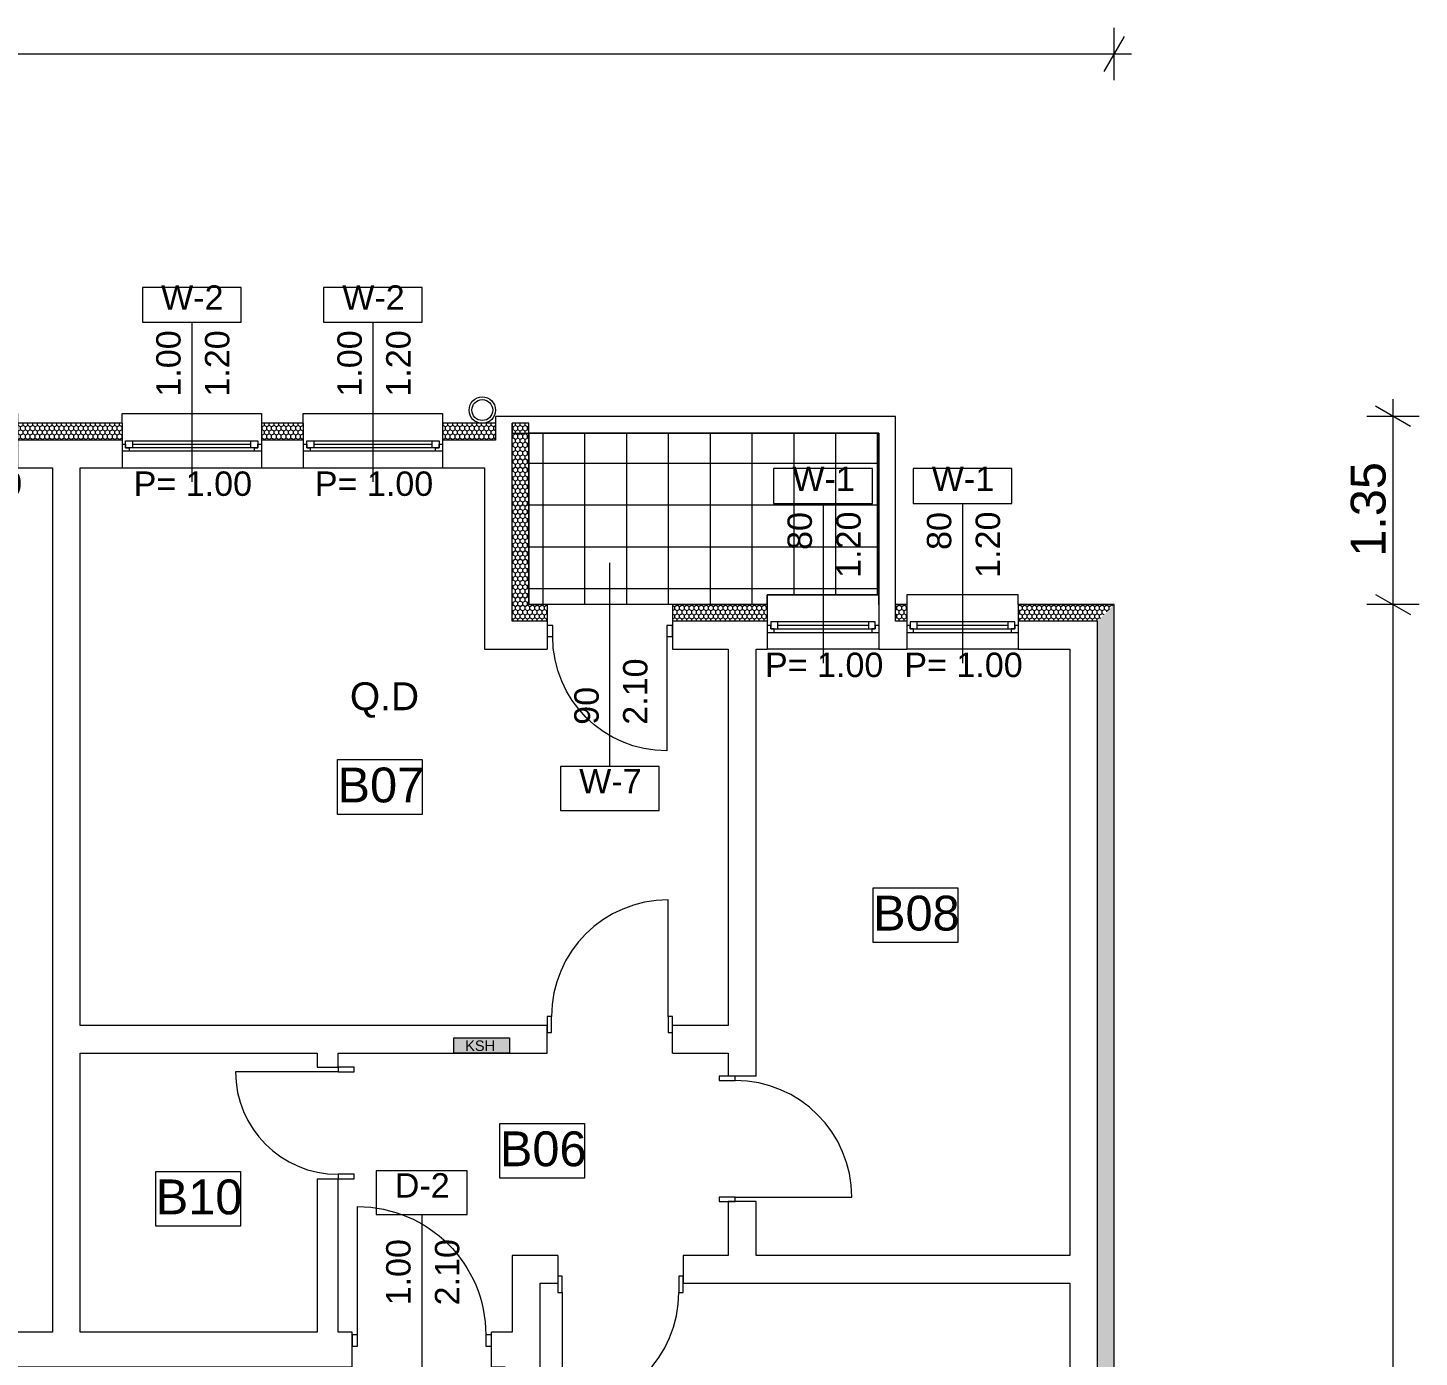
# Model space of a CAD drawing. Header units: feet. Extents: x 2566339 to 2624673, y -124111 to -81443.
# Drawn here: x 2591656 to 2601640, y -99939 to -90402 of the extents above; entities that cross this region are included whole.
import ezdxf
from ezdxf.enums import TextEntityAlignment as Align

# ---------------------------------------------------------------- set-up
doc = ezdxf.new("R2010")
doc.units = ezdxf.units.FT
doc.header["$MEASUREMENT"] = 0
for name, color, linetype, lineweight in [('ARCHICAD Door Markers_Pen_No__20', 1, 'Continuous', 5), ('ARCHICAD Door Markers_Pen_No__60', 230, 'Continuous', 5), ('ARCHICAD Doors_Pen_No__1', 7, 'Continuous', 5), ('ARCHICAD Doors_Pen_No__60', 230, 'Continuous', 5), ('ARCHICAD Window Markers_Pen_No__20', 1, 'Continuous', 5), ('ARCHICAD Windows_Pen_No__20', 1, 'Continuous', 5), ('Columns_Pen_No__1', 7, 'Continuous', 5), ('Columns_Pen_No__6', 5, 'Continuous', 5), ('Dimensioning - General_Pen_No__1', 7, 'Continuous', 5), ('Dimensioning - General_Pen_No__41', 7, 'Continuous', 5), ('Exterior walls_Pen_No__1', 7, 'Continuous', 5), ('Structural - Bearing_Pen_No__1', 7, 'Continuous', 5), ('Text blocks_Pen_No__1', 7, 'Continuous', 5), ('Text blocks_Pen_No__2', 8, 'Continuous', 5)]:
    doc.layers.add(name, color=color, linetype=linetype, lineweight=lineweight)
for name, color, linetype in [('Columns', 7, 'Continuous'), ('Dimensioning - General', 7, 'Continuous'), ('Exterior walls', 7, 'Continuous')]:
    doc.layers.add(name, color=color, linetype=linetype)
for name, color, linetype, lineweight, true_color in [('Exterior walls_Pen_No__14', 7, 'Continuous', 5, 0xbd8b17), ('Exterior walls_Pen_No__65', 7, 'Continuous', 5, 0x80c2ff), ('Structural - Bearing_Pen_No__82', 7, 'Continuous', 5, 0xaaaaaa)]:
    doc.layers.add(name, color=color, linetype=linetype, lineweight=lineweight, true_color=true_color)
doc.styles.add('GENERATED_STYLE_1', font='arial.ttf')
doc.dimstyles.new('GENERATED_STYLE__1', dxfattribs={"dimtxt": 250, "dimasz": 190, "dimexe": 0.18, "dimexo": 3, "dimgap": 0.09, "dimtad": 1, "dimlfac": 0.001, "dimzin": 0, "dimdsep": 46, "dimtxsty": 'GENERATED_STYLE_1', "dimblk": 'ARROWHEAD_2', "dimblk1": 'ARROWHEAD_2', "dimblk2": 'ARROWHEAD_2', "dimcen": 0.09, "dimclrd": 7, "dimclre": 7, "dimclrt": 7, "dimadec": 0, "dimazin": 0, "dimtfac": 1, "dimtdec": 4, "dimtmove": 0, "dimatfit": 3, "dimfxl": 1, "dimtolj": 1, "dimtzin": 0, "dimarcsym": 0})
pattern_1 = [(90, (2247653.822, -76424.967), (-34.641016, 0), [20, -40]), (90, (2247636.502, -76394.967), (-34.641016, 0), [20, -40]), (150, (2247653.822, -76404.967), (17.320508, 30), [20, -40]), (150, (2247619.18, -76404.967), (17.320508, 30), [20, -40]), (210, (2247653.822, -76424.967), (-17.320508, 30), [20, -40]), (210, (2247619.18, -76424.967), (-17.320508, 30), [20, -40])]

# ---------------------------------------------------------------- blocks, each defined once
blk = doc.blocks.new('Wall_2', base_point=(2599452.3, -107579.2))
at = {"layer": 'Exterior walls_Pen_No__14', "linetype": 'Continuous', "lineweight": 5, "true_color": 0xbd8b17}
h = blk.add_hatch(dxfattribs=at)
h.set_pattern_fill('STYROFOAM_SM_INSULATION', color=42, style=0, pattern_type=2)
h.set_pattern_definition(pattern_1)
h.paths.add_polyline_path([(2599332.3, -100059.2), (2599452.3, -100059.2), (2599452.3, -94539.2), (2599332.3, -94659.2)])
at = {"layer": 'Exterior walls_Pen_No__1', "color": 7, "linetype": 'Continuous', "lineweight": 5}
blk.add_line((2599332.3, -100059.2), (2599332.3, -94659.2), dxfattribs=at)
at = {"layer": 'Exterior walls_Pen_No__1', "color": 7, "linetype": 'Continuous', "lineweight": 5, "flags": 128}
for points in [[(2599452.3, -100059.2), (2599452.3, -94539.2)], [(2599132.3, -94859.2), (2599132.3, -99209.2)], [(2599132.3, -99409.2), (2599132.3, -100059.2)]]:
    blk.add_lwpolyline(points, dxfattribs=at)
blk = doc.blocks.new('Window 22_4')
at = {"layer": 'ARCHICAD Windows_Pen_No__20', "color": 1, "linetype": 'Continuous', "lineweight": 5}
for p, q in [((-400, 150), (-400, 220)), ((-400, 220), (400, 220)), ((400, 220), (400, 150)), ((-400, 150), (-400, 30)), ((400, 150), (400, 30)), ((-400, 30), (-400, 0)), ((-400, 0), (-375, 0)), ((-400, 0), (-400, -50)), ((-400, 0), (-400, -50)), ((-375, 25), (-325, 25)), ((-375, -25), (-375, 25)), ((-375, 0), (-375, -25)), ((-325, 25), (325, 25)), ((-325, 25), (-325, -25)), ((-325, 25), (325, 25)), ((-325, 0), (325, 0)), ((325, -25), (325, 25)), ((325, 25), (375, 25)), ((375, 25), (375, -25)), ((375, -25), (375, 0)), ((375, 0), (400, 0)), ((400, 30), (400, 0)), ((400, 0), (400, -50)), ((400, 0), (400, -50)), ((-350, -50), (-400, -50)), ((-400, -50), (-400, -170)), ((-375, -25), (-350, -25)), ((-325, -25), (-375, -25)), ((-350, -25), (-350, -50)), ((350, -50), (-350, -50)), ((325, -25), (-325, -25)), ((375, -25), (325, -25)), ((350, -50), (350, -25)), ((350, -25), (375, -25)), ((400, -50), (350, -50)), ((400, -50), (400, -170)), ((-400, -170), (400, -170))]:
    blk.add_line(p, q, dxfattribs=at)
blk = doc.blocks.new('W Marker 22_2')
at = {"layer": 'ARCHICAD Window Markers_Pen_No__20', "color": 1, "linetype": 'Continuous', "lineweight": 5}
for p, q in [((0, -1045), (0, 100)), ((-354.4, -1045), (-354.4, -1295)), ((354.4, -1045), (-354.4, -1045)), ((354.4, -1295), (354.4, -1045)), ((-354.4, -1295), (354.4, -1295))]:
    blk.add_line(p, q, dxfattribs=at)
at = {"layer": 'ARCHICAD Window Markers_Pen_No__20', "color": 1, "lineweight": 5, "style": 'GENERATED_STYLE_1'}
for tag, rotation, p in [('AC_MarkerText_4', 180, (416.8, 367.1)), ('whDistCm', 270, (-322.5, -397.3)), ('AC_MarkerText_2', 270, (27.5, -597.3)), ('AC_MarkerText_1', 180, (220, -962.5))]:
    blk.add_attdef(tag, text='', height=175, rotation=rotation, dxfattribs=at).set_placement(p, align=Align.BOTTOM_LEFT)
blk = doc.blocks.new('Storefront with Transom 22')
at = {"layer": 'ARCHICAD Doors_Pen_No__60', "color": 230, "linetype": 'Continuous', "lineweight": 5}
for p, q in [((410, 0), (410, 820)), ((-450, 0), (-450, 90)), ((-450, -80), (-450, 0)), ((-450, 0), (-410, 0)), ((-450, -80), (-450, 0)), ((-450, -80), (-450, 0)), ((-410, 0), (-410, -80)), ((410, -80), (410, 0)), ((410, 0), (450, 0)), ((450, 0), (450, 90)), ((450, 0), (450, -80)), ((450, -80), (450, 0)), ((450, -80), (450, 0)), ((-410, -80), (-450, -80)), ((-450, -110), (-450, -80)), ((450, -80), (410, -80)), ((450, -110), (450, -80)), ((-450, -230), (-450, -110)), ((450, -230), (450, -110))]:
    blk.add_line(p, q, dxfattribs=at)
blk.add_arc((410, 0), 820, 90, 180, dxfattribs=at)
blk = doc.blocks.new('D Marker 22')
at = {"layer": 'ARCHICAD Door Markers_Pen_No__20', "color": 1, "linetype": 'Continuous', "lineweight": 5}
for p, q in [((354.4, 1157.1), (-354.4, 1157.1)), ((-354.4, 1157.1), (-354.4, 842.9)), ((354.4, 842.9), (354.4, 1157.1)), ((-354.4, 842.9), (354.4, 842.9)), ((0, 842.9), (0, -620))]:
    blk.add_line(p, q, dxfattribs=at)
at = {"layer": 'ARCHICAD Door Markers_Pen_No__20', "color": 1, "lineweight": 5, "style": 'GENERATED_STYLE_1'}
for tag, rotation, p in [('AC_MarkerText_1', 180, (220, 1207.5)), ('AC_MarkerText_3', 270, (-322.5, 657.1)), ('AC_MarkerText_2', 270, (27.5, 657.1))]:
    blk.add_attdef(tag, text='', height=175, rotation=rotation, dxfattribs=at).set_placement(p, align=Align.BOTTOM_LEFT)
blk = doc.blocks.new('Wall_3', base_point=(2599452.3, -94539.2))
at = {"layer": 'Exterior walls_Pen_No__14', "linetype": 'Continuous', "lineweight": 5, "true_color": 0xbd8b17}
h = blk.add_hatch(dxfattribs=at)
h.set_pattern_fill('STYROFOAM_SM_INSULATION', color=42, style=0, pattern_type=2)
h.set_pattern_definition(pattern_1)
h.paths.add_polyline_path([(2595132.3, -94659.2), (2595382.3, -94659.2), (2595382.3, -94539.2), (2595252.3, -94539.2)])
h = blk.add_hatch(dxfattribs=at)
h.set_pattern_fill('STYROFOAM_SM_INSULATION', color=42, style=0, pattern_type=2)
h.set_pattern_definition(pattern_1)
h.paths.add_polyline_path([(2596282.3, -94659.2), (2596962.3, -94659.2), (2596962.3, -94539.2), (2596282.3, -94539.2)])
h = blk.add_hatch(dxfattribs=at)
h.set_pattern_fill('STYROFOAM_SM_INSULATION', color=42, style=0, pattern_type=2)
h.set_pattern_definition(pattern_1)
h.paths.add_polyline_path([(2597962.3, -94539.2), (2597882.3, -94539.2), (2597882.3, -94659.2), (2597962.3, -94659.2)])
h = blk.add_hatch(dxfattribs=at)
h.set_pattern_fill('STYROFOAM_SM_INSULATION', color=42, style=0, pattern_type=2)
h.set_pattern_definition(pattern_1)
h.paths.add_polyline_path([(2599452.3, -94539.2), (2598762.3, -94539.2), (2598762.3, -94659.2), (2599332.3, -94659.2)])
at = {"layer": 'Exterior walls_Pen_No__1', "color": 7, "linetype": 'Continuous', "lineweight": 5}
for p, q in [((2595382.3, -94539.2), (2595382.3, -94659.2)), ((2596282.3, -94539.2), (2596282.3, -94659.2)), ((2596962.3, -94539.2), (2596962.3, -94659.2)), ((2597762.3, -94539.2), (2597762.3, -94659.2)), ((2597882.3, -94659.2), (2597882.3, -94539.2)), ((2597962.3, -94539.2), (2597962.3, -94659.2)), ((2598762.3, -94539.2), (2598762.3, -94659.2)), ((2595382.3, -94659.2), (2595132.3, -94659.2)), ((2595382.3, -94659.2), (2595382.3, -94689.2)), ((2595382.3, -94689.2), (2595382.3, -94769.2)), ((2596962.3, -94659.2), (2596282.3, -94659.2)), ((2596282.3, -94659.2), (2596282.3, -94689.2)), ((2596282.3, -94689.2), (2596282.3, -94769.2)), ((2596962.3, -94659.2), (2596962.3, -94689.2)), ((2596962.3, -94689.2), (2596962.3, -94739.2)), ((2596962.3, -94739.2), (2596962.3, -94859.2)), ((2597762.3, -94659.2), (2597762.3, -94689.2)), ((2597762.3, -94689.2), (2597762.3, -94739.2)), ((2597762.3, -94739.2), (2597762.3, -94859.2)), ((2597962.3, -94659.2), (2597882.3, -94659.2)), ((2597962.3, -94659.2), (2597962.3, -94689.2)), ((2597962.3, -94689.2), (2597962.3, -94739.2)), ((2597962.3, -94739.2), (2597962.3, -94859.2)), ((2599332.3, -94659.2), (2598762.3, -94659.2)), ((2598762.3, -94659.2), (2598762.3, -94689.2)), ((2598762.3, -94689.2), (2598762.3, -94739.2)), ((2598762.3, -94739.2), (2598762.3, -94859.2)), ((2595382.3, -94769.2), (2595382.3, -94859.2)), ((2596282.3, -94769.2), (2596282.3, -94859.2))]:
    blk.add_line(p, q, dxfattribs=at)
at = {"layer": 'Exterior walls_Pen_No__1', "color": 7, "linetype": 'Continuous', "lineweight": 5, "flags": 128}
for points in [[(2595382.3, -94539.2), (2595252.3, -94539.2)], [(2596962.3, -94539.2), (2596282.3, -94539.2)], [(2597962.3, -94539.2), (2597882.3, -94539.2)], [(2599452.3, -94539.2), (2598762.3, -94539.2)], [(2594932.3, -94859.2), (2595382.3, -94859.2)], [(2596282.3, -94859.2), (2596682.3, -94859.2)], [(2596882.3, -94859.2), (2596962.3, -94859.2)], [(2597762.3, -94859.2), (2597962.3, -94859.2)], [(2598762.3, -94859.2), (2599132.3, -94859.2)]]:
    blk.add_lwpolyline(points, dxfattribs=at)
at = {"layer": 'ARCHICAD Door Markers_Pen_No__20', "color": 1, "linetype": 'Continuous', "lineweight": 5}
ref = blk.add_blockref('D Marker 22', (2595832.3, -94859.2), dxfattribs=dict(at, rotation=180))
ref.add_attrib('AC_MarkerText_1', 'W-7', dxfattribs={"color": 1, "lineweight": 5, "height": 175, "rotation": 360, "style": 'GENERATED_STYLE_1'}).set_placement((2595612.3, -95946.7), align=Align.BOTTOM_LEFT)
ref.add_attrib('AC_MarkerText_2', '90', dxfattribs={"color": 1, "lineweight": 5, "height": 175, "rotation": 90, "style": 'GENERATED_STYLE_1'}).set_placement((2595804.8, -95402.1), align=Align.BOTTOM_LEFT)
ref.add_attrib('AC_MarkerText_3', '2.10', dxfattribs={"color": 1, "lineweight": 5, "height": 175, "rotation": 90, "style": 'GENERATED_STYLE_1'}).set_placement((2596154.8, -95402.1), align=Align.BOTTOM_LEFT)
at = {"layer": 'ARCHICAD Doors_Pen_No__60', "color": 230, "linetype": 'Continuous', "lineweight": 5, "xscale": -1, "zscale": 1000, "rotation": 180}
blk.add_blockref('Storefront with Transom 22', (2595832.3, -94769.2), dxfattribs=at)
at = {"layer": 'ARCHICAD Window Markers_Pen_No__20', "color": 1, "linetype": 'Continuous', "lineweight": 5}
ref = blk.add_blockref('W Marker 22_2', (2597362.3, -94859.2), dxfattribs=dict(at, rotation=180))
ref.add_attrib('whDistCm', '1.20', dxfattribs={"color": 1, "lineweight": 5, "height": 175, "rotation": 90, "style": 'GENERATED_STYLE_1'}).set_placement((2597684.8, -94347.7), align=Align.BOTTOM_LEFT)
ref.add_attrib('AC_MarkerText_1', 'W-1', dxfattribs={"color": 1, "lineweight": 5, "height": 175, "rotation": 360, "style": 'GENERATED_STYLE_1'}).set_placement((2597142.3, -93776.7), align=Align.BOTTOM_LEFT)
ref.add_attrib('AC_MarkerText_2', '80', dxfattribs={"color": 1, "lineweight": 5, "height": 175, "rotation": 90, "style": 'GENERATED_STYLE_1'}).set_placement((2597334.8, -94147.7), align=Align.BOTTOM_LEFT)
ref.add_attrib('AC_MarkerText_4', 'P= 1.00', dxfattribs={"color": 1, "lineweight": 5, "height": 175, "rotation": 360, "style": 'GENERATED_STYLE_1'}).set_placement((2596945.5, -95112.1), align=Align.BOTTOM_LEFT)
ref = blk.add_blockref('W Marker 22_2', (2598362.3, -94859.2), dxfattribs=dict(at, rotation=180))
ref.add_attrib('whDistCm', '1.20', dxfattribs={"color": 1, "lineweight": 5, "height": 175, "rotation": 90, "style": 'GENERATED_STYLE_1'}).set_placement((2598684.8, -94347.7), align=Align.BOTTOM_LEFT)
ref.add_attrib('AC_MarkerText_1', 'W-1', dxfattribs={"color": 1, "lineweight": 5, "height": 175, "rotation": 360, "style": 'GENERATED_STYLE_1'}).set_placement((2598142.3, -93776.7), align=Align.BOTTOM_LEFT)
ref.add_attrib('AC_MarkerText_2', '80', dxfattribs={"color": 1, "lineweight": 5, "height": 175, "rotation": 90, "style": 'GENERATED_STYLE_1'}).set_placement((2598334.8, -94147.7), align=Align.BOTTOM_LEFT)
ref.add_attrib('AC_MarkerText_4', 'P= 1.00', dxfattribs={"color": 1, "lineweight": 5, "height": 175, "rotation": 360, "style": 'GENERATED_STYLE_1'}).set_placement((2597945.5, -95112.1), align=Align.BOTTOM_LEFT)
at = {"layer": 'ARCHICAD Windows_Pen_No__20', "color": 1, "linetype": 'Continuous', "lineweight": 5, "xscale": -1, "zscale": 1000}
for p in [(2597362.3, -94689.2), (2598362.3, -94689.2)]:
    blk.add_blockref('Window 22_4', p, dxfattribs=at)
blk = doc.blocks.new('Wall_4', base_point=(2595252.3, -94539.2))
at = {"layer": 'Exterior walls_Pen_No__14', "linetype": 'Continuous', "lineweight": 5, "true_color": 0xbd8b17}
h = blk.add_hatch(dxfattribs=at)
h.set_pattern_fill('STYROFOAM_SM_INSULATION', color=42, style=0, pattern_type=2)
h.set_pattern_definition(pattern_1)
h.paths.add_polyline_path([(2595252.3, -94539.2), (2595252.3, -93239.2), (2595132.3, -93359.2), (2595132.3, -94659.2)])
at = {"layer": 'Exterior walls_Pen_No__1', "color": 7, "linetype": 'Continuous', "lineweight": 5}
blk.add_line((2595132.3, -94659.2), (2595132.3, -93359.2), dxfattribs=at)
at = {"layer": 'Exterior walls_Pen_No__1', "color": 7, "linetype": 'Continuous', "lineweight": 5, "flags": 128}
for points in [[(2595252.3, -94539.2), (2595252.3, -93239.2)], [(2594932.3, -93559.2), (2594932.3, -94859.2)]]:
    blk.add_lwpolyline(points, dxfattribs=at)
blk = doc.blocks.new('Window 22_5')
at = {"layer": 'ARCHICAD Windows_Pen_No__20', "color": 1, "linetype": 'Continuous', "lineweight": 5}
for p, q in [((-500, 150), (-500, 220)), ((-500, 220), (500, 220)), ((500, 220), (500, 150)), ((-500, 150), (-500, 30)), ((500, 150), (500, 30)), ((-500, 30), (-500, 0)), ((-500, 0), (-475, 0)), ((-500, 0), (-500, -50)), ((-500, 0), (-500, -50)), ((-475, 25), (-425, 25)), ((-475, -25), (-475, 25)), ((-475, 0), (-475, -25)), ((-425, 25), (425, 25)), ((-425, 25), (-425, -25)), ((-425, 25), (425, 25)), ((-425, 0), (425, 0)), ((425, -25), (425, 25)), ((425, 25), (475, 25)), ((475, 25), (475, -25)), ((475, -25), (475, 0)), ((475, 0), (500, 0)), ((500, 30), (500, 0)), ((500, 0), (500, -50)), ((500, 0), (500, -50)), ((-450, -50), (-500, -50)), ((-500, -50), (-500, -170)), ((-475, -25), (-450, -25)), ((-425, -25), (-475, -25)), ((-450, -25), (-450, -50)), ((450, -50), (-450, -50)), ((425, -25), (-425, -25)), ((475, -25), (425, -25)), ((450, -50), (450, -25)), ((450, -25), (475, -25)), ((500, -50), (450, -50)), ((500, -50), (500, -170)), ((-500, -170), (500, -170))]:
    blk.add_line(p, q, dxfattribs=at)
blk = doc.blocks.new('Wall_5', base_point=(2595252.3, -93239.2))
at = {"layer": 'Exterior walls_Pen_No__14', "linetype": 'Continuous', "lineweight": 5, "true_color": 0xbd8b17}
h = blk.add_hatch(dxfattribs=at)
h.set_pattern_fill('STYROFOAM_SM_INSULATION', color=42, style=0, pattern_type=2)
h.set_pattern_definition(pattern_1)
h.paths.add_polyline_path([(2589112.3, -93239.2), (2589232.3, -93359.2), (2589682.3, -93359.2), (2589682.3, -93239.2)])
h = blk.add_hatch(dxfattribs=at)
h.set_pattern_fill('STYROFOAM_SM_INSULATION', color=42, style=0, pattern_type=2)
h.set_pattern_definition(pattern_1)
h.paths.add_polyline_path([(2590482.3, -93359.2), (2590782.3, -93359.2), (2590782.3, -93239.2), (2590482.3, -93239.2)])
h = blk.add_hatch(dxfattribs=at)
h.set_pattern_fill('STYROFOAM_SM_INSULATION', color=42, style=0, pattern_type=2)
h.set_pattern_definition(pattern_1)
h.paths.add_polyline_path([(2591582.3, -93359.2), (2592332.3, -93359.2), (2592332.3, -93239.2), (2591582.3, -93239.2)])
h = blk.add_hatch(dxfattribs=at)
h.set_pattern_fill('STYROFOAM_SM_INSULATION', color=42, style=0, pattern_type=2)
h.set_pattern_definition(pattern_1)
h.paths.add_polyline_path([(2593332.3, -93239.2), (2593332.3, -93359.2), (2593632.3, -93359.2), (2593632.3, -93239.2)])
h = blk.add_hatch(dxfattribs=at)
h.set_pattern_fill('STYROFOAM_SM_INSULATION', color=42, style=0, pattern_type=2)
h.set_pattern_definition(pattern_1)
h.paths.add_polyline_path([(2594632.3, -93359.2), (2595012.3, -93359.2), (2595012.3, -93239.2), (2594632.3, -93239.2)])
h = blk.add_hatch(dxfattribs=at)
h.set_pattern_fill('STYROFOAM_SM_INSULATION', color=42, style=0, pattern_type=2)
h.set_pattern_definition(pattern_1)
h.paths.add_polyline_path([(2595132.3, -93359.2), (2595252.3, -93239.2), (2595132.3, -93239.2)])
at = {"layer": 'Exterior walls_Pen_No__1', "color": 7, "linetype": 'Continuous', "lineweight": 5}
for p, q in [((2589682.3, -93239.2), (2589682.3, -93359.2)), ((2590482.3, -93239.2), (2590482.3, -93359.2)), ((2590782.3, -93239.2), (2590782.3, -93359.2)), ((2591582.3, -93239.2), (2591582.3, -93359.2)), ((2592332.3, -93239.2), (2592332.3, -93359.2)), ((2593332.3, -93239.2), (2593332.3, -93359.2)), ((2593632.3, -93239.2), (2593632.3, -93359.2)), ((2594632.3, -93239.2), (2594632.3, -93359.2)), ((2595012.3, -93239.2), (2595012.3, -93359.2)), ((2595132.3, -93359.2), (2595132.3, -93239.2)), ((2589682.3, -93359.2), (2589232.3, -93359.2)), ((2589682.3, -93359.2), (2589682.3, -93389.2)), ((2589682.3, -93389.2), (2589682.3, -93439.2)), ((2589682.3, -93439.2), (2589682.3, -93559.2)), ((2590782.3, -93359.2), (2590482.3, -93359.2)), ((2590482.3, -93359.2), (2590482.3, -93389.2)), ((2590482.3, -93389.2), (2590482.3, -93439.2)), ((2590482.3, -93439.2), (2590482.3, -93559.2)), ((2590782.3, -93359.2), (2590782.3, -93389.2)), ((2590782.3, -93389.2), (2590782.3, -93439.2)), ((2590782.3, -93439.2), (2590782.3, -93559.2)), ((2592332.3, -93359.2), (2591582.3, -93359.2)), ((2591582.3, -93359.2), (2591582.3, -93389.2)), ((2591582.3, -93389.2), (2591582.3, -93439.2)), ((2591582.3, -93439.2), (2591582.3, -93559.2)), ((2592332.3, -93359.2), (2592332.3, -93389.2)), ((2592332.3, -93389.2), (2592332.3, -93439.2)), ((2592332.3, -93439.2), (2592332.3, -93559.2)), ((2593632.3, -93359.2), (2593332.3, -93359.2)), ((2593332.3, -93359.2), (2593332.3, -93389.2)), ((2593332.3, -93389.2), (2593332.3, -93439.2)), ((2593332.3, -93439.2), (2593332.3, -93559.2)), ((2593632.3, -93359.2), (2593632.3, -93389.2)), ((2593632.3, -93389.2), (2593632.3, -93439.2)), ((2593632.3, -93439.2), (2593632.3, -93559.2)), ((2595012.3, -93359.2), (2594632.3, -93359.2)), ((2594632.3, -93359.2), (2594632.3, -93389.2)), ((2594632.3, -93389.2), (2594632.3, -93439.2)), ((2594632.3, -93439.2), (2594632.3, -93559.2))]:
    blk.add_line(p, q, dxfattribs=at)
at = {"layer": 'Exterior walls_Pen_No__1', "color": 7, "linetype": 'Continuous', "lineweight": 5, "flags": 128}
for points in [[(2589682.3, -93239.2), (2589112.3, -93239.2)], [(2590782.3, -93239.2), (2590482.3, -93239.2)], [(2592332.3, -93239.2), (2591582.3, -93239.2)], [(2593632.3, -93239.2), (2593332.3, -93239.2)], [(2595012.3, -93239.2), (2594632.3, -93239.2)], [(2595252.3, -93239.2), (2595132.3, -93239.2)], [(2589432.3, -93559.2), (2589682.3, -93559.2)], [(2590482.3, -93559.2), (2590782.3, -93559.2)], [(2591582.3, -93559.2), (2591832.3, -93559.2)], [(2592032.3, -93559.2), (2592332.3, -93559.2)], [(2593332.3, -93559.2), (2593632.3, -93559.2)], [(2594632.3, -93559.2), (2594932.3, -93559.2)]]:
    blk.add_lwpolyline(points, dxfattribs=at)
at = {"layer": 'ARCHICAD Window Markers_Pen_No__20', "color": 1, "linetype": 'Continuous', "lineweight": 5}
ref = blk.add_blockref('W Marker 22_2', (2592832.3, -93559.2), dxfattribs=dict(at, rotation=180))
ref.add_attrib('A', '1.00', dxfattribs={"color": 1, "lineweight": 5, "height": 175, "rotation": 90, "style": 'GENERATED_STYLE_1'}).set_placement((2592804.8, -93047.7), align=Align.BOTTOM_LEFT)
ref.add_attrib('whDistCm', '1.20', dxfattribs={"color": 1, "lineweight": 5, "height": 175, "rotation": 90, "style": 'GENERATED_STYLE_1'}).set_placement((2593154.8, -93047.7), align=Align.BOTTOM_LEFT)
ref.add_attrib('AC_MarkerText_1', 'W-2', dxfattribs={"color": 1, "lineweight": 5, "height": 175, "rotation": 360, "style": 'GENERATED_STYLE_1'}).set_placement((2592612.3, -92476.7), align=Align.BOTTOM_LEFT)
ref.add_attrib('AC_MarkerText_4', 'P= 1.00', dxfattribs={"color": 1, "lineweight": 5, "height": 175, "rotation": 360, "style": 'GENERATED_STYLE_1'}).set_placement((2592415.5, -93812.1), align=Align.BOTTOM_LEFT)
ref = blk.add_blockref('W Marker 22_2', (2594132.3, -93559.2), dxfattribs=dict(at, rotation=180))
ref.add_attrib('A', '1.00', dxfattribs={"color": 1, "lineweight": 5, "height": 175, "rotation": 90, "style": 'GENERATED_STYLE_1'}).set_placement((2594104.8, -93047.7), align=Align.BOTTOM_LEFT)
ref.add_attrib('whDistCm', '1.20', dxfattribs={"color": 1, "lineweight": 5, "height": 175, "rotation": 90, "style": 'GENERATED_STYLE_1'}).set_placement((2594454.8, -93047.7), align=Align.BOTTOM_LEFT)
ref.add_attrib('AC_MarkerText_1', 'W-2', dxfattribs={"color": 1, "lineweight": 5, "height": 175, "rotation": 360, "style": 'GENERATED_STYLE_1'}).set_placement((2593912.3, -92476.7), align=Align.BOTTOM_LEFT)
ref.add_attrib('AC_MarkerText_4', 'P= 1.00', dxfattribs={"color": 1, "lineweight": 5, "height": 175, "rotation": 360, "style": 'GENERATED_STYLE_1'}).set_placement((2593715.5, -93812.1), align=Align.BOTTOM_LEFT)
ref = blk.add_blockref('W Marker 22_2', (2590082.3, -93559.2), dxfattribs=dict(at, rotation=180))
ref.add_attrib('whDistCm', '1.20', dxfattribs={"color": 1, "lineweight": 5, "height": 175, "rotation": 90, "style": 'GENERATED_STYLE_1'}).set_placement((2590404.8, -93047.7), align=Align.BOTTOM_LEFT)
ref.add_attrib('AC_MarkerText_1', 'W-1', dxfattribs={"color": 1, "lineweight": 5, "height": 175, "rotation": 360, "style": 'GENERATED_STYLE_1'}).set_placement((2589862.3, -92476.7), align=Align.BOTTOM_LEFT)
ref.add_attrib('AC_MarkerText_2', '80', dxfattribs={"color": 1, "lineweight": 5, "height": 175, "rotation": 90, "style": 'GENERATED_STYLE_1'}).set_placement((2590054.8, -92847.7), align=Align.BOTTOM_LEFT)
ref.add_attrib('AC_MarkerText_4', 'P= 1.00', dxfattribs={"color": 1, "lineweight": 5, "height": 175, "rotation": 360, "style": 'GENERATED_STYLE_1'}).set_placement((2589665.5, -93812.1), align=Align.BOTTOM_LEFT)
ref = blk.add_blockref('W Marker 22_2', (2591182.3, -93559.2), dxfattribs=dict(at, rotation=180))
ref.add_attrib('whDistCm', '1.20', dxfattribs={"color": 1, "lineweight": 5, "height": 175, "rotation": 90, "style": 'GENERATED_STYLE_1'}).set_placement((2591504.8, -93047.7), align=Align.BOTTOM_LEFT)
ref.add_attrib('AC_MarkerText_1', 'W-1', dxfattribs={"color": 1, "lineweight": 5, "height": 175, "rotation": 360, "style": 'GENERATED_STYLE_1'}).set_placement((2590962.3, -92476.7), align=Align.BOTTOM_LEFT)
ref.add_attrib('AC_MarkerText_2', '80', dxfattribs={"color": 1, "lineweight": 5, "height": 175, "rotation": 90, "style": 'GENERATED_STYLE_1'}).set_placement((2591154.8, -92847.7), align=Align.BOTTOM_LEFT)
ref.add_attrib('AC_MarkerText_4', 'P= 1.00', dxfattribs={"color": 1, "lineweight": 5, "height": 175, "rotation": 360, "style": 'GENERATED_STYLE_1'}).set_placement((2590765.5, -93812.1), align=Align.BOTTOM_LEFT)
at = {"layer": 'ARCHICAD Windows_Pen_No__20', "color": 1, "linetype": 'Continuous', "lineweight": 5, "zscale": 1000}
for name, p in [('Window 22_4', (2590082.3, -93389.2)), ('Window 22_4', (2591182.3, -93389.2)), ('Window 22_5', (2592832.3, -93389.2)), ('Window 22_5', (2594132.3, -93389.2))]:
    blk.add_blockref(name, p, dxfattribs=at)
blk = doc.blocks.new('Storefront with Transom 22_4')
at = {"layer": 'ARCHICAD Doors_Pen_No__60', "color": 230, "linetype": 'Continuous', "lineweight": 5}
for p, q in [((460, 0), (460, 920)), ((-500, 150), (-500, 0)), ((500, 150), (500, 0)), ((-500, 0), (-500, -80)), ((-460, 0), (-500, 0)), ((-500, 0), (-500, -80)), ((-500, 0), (-500, -80)), ((-460, -80), (-460, 0)), ((460, 0), (460, -80)), ((500, 0), (460, 0)), ((500, -80), (500, 0)), ((500, 0), (500, -80)), ((500, 0), (500, -80)), ((-500, -80), (-460, -80)), ((-500, -80), (-500, -100)), ((460, -80), (500, -80)), ((500, -80), (500, -100))]:
    blk.add_line(p, q, dxfattribs=at)
blk.add_arc((460, 0), 920, 90, 180, dxfattribs=at)
blk = doc.blocks.new('D Marker 22_2')
at = {"layer": 'ARCHICAD Door Markers_Pen_No__60', "color": 230, "linetype": 'Continuous', "lineweight": 5}
for p, q in [((0, -1092.9), (0, 300)), ((-327.2, -1092.9), (-327.2, -1407.1)), ((327.2, -1092.9), (-327.2, -1092.9)), ((327.2, -1407.1), (327.2, -1092.9)), ((-327.2, -1407.1), (327.2, -1407.1))]:
    blk.add_line(p, q, dxfattribs=at)
at = {"layer": 'ARCHICAD Door Markers_Pen_No__60', "color": 230, "lineweight": 5, "style": 'GENERATED_STYLE_1'}
for tag, rotation, p in [('AC_MarkerText_3', 270, (-322.5, -327.3)), ('A', 270, (27.5, -327.3)), ('AC_MarkerText_1', 180, (192.8, -1042.5))]:
    blk.add_attdef(tag, text='', height=175, rotation=rotation, dxfattribs=at).set_placement(p, align=Align.BOTTOM_LEFT)
blk = doc.blocks.new('Storefront with Transom 22_3')
at = {"layer": 'ARCHICAD Doors_Pen_No__60', "color": 230, "linetype": 'Continuous', "lineweight": 5}
for p, q in [((460, 0), (460, 920)), ((-500, 0), (-500, 20)), ((-500, -80), (-500, 0)), ((-500, 0), (-460, 0)), ((-500, -80), (-500, 0)), ((-500, -80), (-500, 0)), ((-460, 0), (-460, -80)), ((460, -80), (460, 0)), ((460, 0), (500, 0)), ((500, 0), (500, 20)), ((500, 0), (500, -80)), ((500, -80), (500, 0)), ((500, -80), (500, 0)), ((-460, -80), (-500, -80)), ((-500, -230), (-500, -80)), ((500, -80), (460, -80)), ((500, -230), (500, -80))]:
    blk.add_line(p, q, dxfattribs=at)
blk.add_arc((460, 0), 920, 90, 180, dxfattribs=at)
blk = doc.blocks.new('Wall_35', base_point=(2595132.3, -100009.2))
at = {"layer": 'Exterior walls_Pen_No__1', "color": 7, "linetype": 'Continuous', "lineweight": 5}
for p, q in [((2581382.3, -99759.2), (2581382.3, -99909.2)), ((2582382.3, -99759.2), (2582382.3, -99909.2)), ((2587188.1, -99759.2), (2587188.1, -99909.2)), ((2588188.1, -99759.2), (2588188.1, -99909.2)), ((2593982.3, -99779.2), (2593982.3, -99759.2)), ((2593982.3, -99859.2), (2593982.3, -99779.2)), ((2594982.3, -99779.2), (2594982.3, -99759.2)), ((2594982.3, -99859.2), (2594982.3, -99779.2)), ((2581382.3, -99909.2), (2581382.3, -99989.2)), ((2582382.3, -99909.2), (2582382.3, -99989.2)), ((2587188.1, -99909.2), (2587188.1, -99989.2)), ((2588188.1, -99909.2), (2588188.1, -99989.2)), ((2593982.3, -100009.2), (2593982.3, -99859.2)), ((2594982.3, -100009.2), (2594982.3, -99859.2)), ((2581382.3, -99989.2), (2581382.3, -100009.2)), ((2582382.3, -99989.2), (2582382.3, -100009.2)), ((2587188.1, -99989.2), (2587188.1, -100009.2)), ((2588188.1, -99989.2), (2588188.1, -100009.2))]:
    blk.add_line(p, q, dxfattribs=at)
at = {"layer": 'Exterior walls_Pen_No__1', "color": 7, "linetype": 'Continuous', "lineweight": 5, "flags": 128}
for points in [[(2581382.3, -99759.2), (2581032.3, -99759.2)], [(2582482.3, -99759.2), (2582382.3, -99759.2)], [(2584332.3, -99759.2), (2582632.3, -99759.2)], [(2586232.3, -99759.2), (2584532.3, -99759.2)], [(2587188.1, -99759.2), (2586382.3, -99759.2)], [(2589032.3, -99759.2), (2588188.1, -99759.2)], [(2591832.3, -99759.2), (2589232.3, -99759.2)], [(2593732.3, -99759.2), (2592032.3, -99759.2)], [(2593982.3, -99759.2), (2593882.3, -99759.2)], [(2595132.3, -99759.2), (2594982.3, -99759.2)], [(2581282.3, -100009.2), (2581382.3, -100009.2)], [(2582382.3, -100009.2), (2587188.1, -100009.2)], [(2588188.1, -100009.2), (2593982.3, -100009.2)], [(2594982.3, -100009.2), (2595082.3, -100009.2)]]:
    blk.add_lwpolyline(points, dxfattribs=at)
at = {"layer": 'ARCHICAD Door Markers_Pen_No__60', "color": 230, "linetype": 'Continuous', "lineweight": 5}
ref = blk.add_blockref('D Marker 22_2', (2581882.3, -100009.2), dxfattribs=dict(at, rotation=180))
ref.add_attrib('A', '1.00', dxfattribs={"color": 230, "lineweight": 5, "height": 175, "rotation": 90, "style": 'GENERATED_STYLE_1'}).set_placement((2581854.8, -99567.7), align=Align.BOTTOM_LEFT)
ref.add_attrib('AC_MarkerText_1', 'D-2', dxfattribs={"color": 230, "lineweight": 5, "height": 175, "rotation": 360, "style": 'GENERATED_STYLE_1'}).set_placement((2581689.5, -98846.7), align=Align.BOTTOM_LEFT)
ref.add_attrib('AC_MarkerText_3', '2.10', dxfattribs={"color": 230, "lineweight": 5, "height": 175, "rotation": 90, "style": 'GENERATED_STYLE_1'}).set_placement((2582204.8, -99567.7), align=Align.BOTTOM_LEFT)
ref = blk.add_blockref('D Marker 22_2', (2587688.1, -100009.2), dxfattribs=dict(at, rotation=180))
ref.add_attrib('A', '1.00', dxfattribs={"color": 230, "lineweight": 5, "height": 175, "rotation": 90, "style": 'GENERATED_STYLE_1'}).set_placement((2587660.6, -99567.7), align=Align.BOTTOM_LEFT)
ref.add_attrib('AC_MarkerText_1', 'D-2', dxfattribs={"color": 230, "lineweight": 5, "height": 175, "rotation": 360, "style": 'GENERATED_STYLE_1'}).set_placement((2587495.3, -98846.7), align=Align.BOTTOM_LEFT)
ref.add_attrib('AC_MarkerText_3', '2.10', dxfattribs={"color": 230, "lineweight": 5, "height": 175, "rotation": 90, "style": 'GENERATED_STYLE_1'}).set_placement((2588010.6, -99567.7), align=Align.BOTTOM_LEFT)
ref = blk.add_blockref('D Marker 22_2', (2594482.3, -100009.2), dxfattribs=dict(at, rotation=180))
ref.add_attrib('A', '1.00', dxfattribs={"color": 230, "lineweight": 5, "height": 175, "rotation": 90, "style": 'GENERATED_STYLE_1'}).set_placement((2594454.8, -99567.7), align=Align.BOTTOM_LEFT)
ref.add_attrib('AC_MarkerText_1', 'D-2', dxfattribs={"color": 230, "lineweight": 5, "height": 175, "rotation": 360, "style": 'GENERATED_STYLE_1'}).set_placement((2594289.5, -98846.7), align=Align.BOTTOM_LEFT)
ref.add_attrib('AC_MarkerText_3', '2.10', dxfattribs={"color": 230, "lineweight": 5, "height": 175, "rotation": 90, "style": 'GENERATED_STYLE_1'}).set_placement((2594804.8, -99567.7), align=Align.BOTTOM_LEFT)
at = {"layer": 'ARCHICAD Doors_Pen_No__60', "color": 230, "linetype": 'Continuous', "lineweight": 5, "xscale": -1, "zscale": 1000}
blk.add_blockref('Storefront with Transom 22_3', (2594482.3, -99779.2), dxfattribs=at)
at = {"layer": 'ARCHICAD Doors_Pen_No__60', "color": 230, "linetype": 'Continuous', "lineweight": 5, "zscale": 1000}
for p in [(2581882.3, -99909.2), (2587688.1, -99909.2)]:
    blk.add_blockref('Storefront with Transom 22_4', p, dxfattribs=at)
blk = doc.blocks.new('Wall_37', base_point=(2591832.3, -100009.2))
at = {"layer": 'Exterior walls_Pen_No__1', "color": 7, "linetype": 'Continuous', "lineweight": 5, "flags": 128}
for points in [[(2591832.3, -93559.2), (2591832.3, -99759.2)], [(2592032.3, -97559.2), (2592032.3, -93559.2)], [(2592032.3, -99759.2), (2592032.3, -97759.2)]]:
    blk.add_lwpolyline(points, dxfattribs=at)
blk = doc.blocks.new('Wall_48', base_point=(2595132.3, -100009.2))
at = {"layer": 'Exterior walls_Pen_No__1', "color": 7, "linetype": 'Continuous', "lineweight": 5, "flags": 128}
for points in [[(2595132.3, -99209.2), (2595132.3, -99759.2)], [(2595332.3, -100009.2), (2595332.3, -99409.2)]]:
    blk.add_lwpolyline(points, dxfattribs=at)
blk = doc.blocks.new('Entrance Door 22_3')
at = {"layer": 'ARCHICAD Doors_Pen_No__1', "color": 7, "linetype": 'Continuous', "lineweight": 5}
for p, q in [((418, 0), (418, 836)), ((-418, 0), (-450, 0)), ((-450, 0), (-450, -115)), ((-418, -115), (-418, 0)), ((450, 0), (418, 0)), ((418, 0), (418, -115)), ((450, -115), (450, 0)), ((-450, -115), (-450, -65)), ((-450, -115), (-450, -65)), ((450, -115), (450, -65)), ((450, -115), (450, -65)), ((-450, -115), (-418, -115)), ((-450, -265), (-450, -115)), ((418, -115), (450, -115)), ((450, -265), (450, -115))]:
    blk.add_line(p, q, dxfattribs=at)
blk.add_arc((418, 0), 836, 90, 180, dxfattribs=at)
blk = doc.blocks.new('Wall_49', base_point=(2595132.3, -99209.2))
at = {"layer": 'Exterior walls_Pen_No__1', "color": 7, "linetype": 'Continuous', "lineweight": 5}
for p, q in [((2595458.9, -99209.2), (2595458.9, -99359.2)), ((2596358.9, -99209.2), (2596358.9, -99359.2)), ((2595458.9, -99359.2), (2595458.9, -99409.2)), ((2596358.9, -99359.2), (2596358.9, -99409.2))]:
    blk.add_line(p, q, dxfattribs=at)
at = {"layer": 'Exterior walls_Pen_No__1', "color": 7, "linetype": 'Continuous', "lineweight": 5, "flags": 128}
for points in [[(2595458.9, -99209.2), (2595132.3, -99209.2)], [(2596682.3, -99209.2), (2596358.9, -99209.2)], [(2599132.3, -99209.2), (2596882.3, -99209.2)], [(2595332.3, -99409.2), (2595458.9, -99409.2)], [(2596358.9, -99409.2), (2599132.3, -99409.2)]]:
    blk.add_lwpolyline(points, dxfattribs=at)
at = {"layer": 'ARCHICAD Doors_Pen_No__1', "color": 7, "linetype": 'Continuous', "lineweight": 5, "zscale": 1000, "rotation": 180}
blk.add_blockref('Entrance Door 22_3', (2595908.9, -99474.2), dxfattribs=at)
blk = doc.blocks.new('Entrance Door 22_4')
at = {"layer": 'ARCHICAD Doors_Pen_No__1', "color": 7, "linetype": 'Continuous', "lineweight": 5}
for p, q in [((418, 0), (418, 836)), ((-450, 150), (-450, 0)), ((450, 150), (450, 0)), ((-418, 0), (-450, 0)), ((-450, 0), (-450, -115)), ((-450, 0), (-450, -50)), ((-450, 0), (-450, -50)), ((-418, -115), (-418, 0)), ((450, 0), (418, 0)), ((418, 0), (418, -115)), ((450, -115), (450, 0)), ((450, 0), (450, -50)), ((450, 0), (450, -50)), ((-450, -115), (-418, -115)), ((418, -115), (450, -115))]:
    blk.add_line(p, q, dxfattribs=at)
blk.add_arc((418, 0), 836, 90, 180, dxfattribs=at)
blk = doc.blocks.new('Wall_50', base_point=(2596682.3, -99209.2))
at = {"layer": 'Exterior walls_Pen_No__1', "color": 7, "linetype": 'Continuous', "lineweight": 5}
for p, q in [((2596732.3, -97922.8), (2596682.3, -97922.8)), ((2596882.3, -97922.8), (2596732.3, -97922.8)), ((2596732.3, -98822.8), (2596682.3, -98822.8)), ((2596882.3, -98822.8), (2596732.3, -98822.8))]:
    blk.add_line(p, q, dxfattribs=at)
at = {"layer": 'Exterior walls_Pen_No__1', "color": 7, "linetype": 'Continuous', "lineweight": 5, "flags": 128}
for points in [[(2596682.3, -94859.2), (2596682.3, -97559.2)], [(2596882.3, -97922.8), (2596882.3, -94859.2)], [(2596682.3, -97759.2), (2596682.3, -97922.8)], [(2596682.3, -98822.8), (2596682.3, -99209.2)], [(2596882.3, -99209.2), (2596882.3, -98822.8)]]:
    blk.add_lwpolyline(points, dxfattribs=at)
at = {"layer": 'ARCHICAD Doors_Pen_No__1', "color": 7, "linetype": 'Continuous', "lineweight": 5, "zscale": 1000, "rotation": 270}
blk.add_blockref('Entrance Door 22_4', (2596732.3, -98372.8), dxfattribs=at)
blk = doc.blocks.new('Wall_51', base_point=(2596682.3, -97759.2))
at = {"layer": 'Exterior walls_Pen_No__1', "color": 7, "linetype": 'Continuous', "lineweight": 5}
for p, q in [((2595382.3, -97609.2), (2595382.3, -97559.2)), ((2595382.3, -97759.2), (2595382.3, -97609.2)), ((2596282.3, -97609.2), (2596282.3, -97559.2)), ((2596282.3, -97759.2), (2596282.3, -97609.2))]:
    blk.add_line(p, q, dxfattribs=at)
at = {"layer": 'Exterior walls_Pen_No__1', "color": 7, "linetype": 'Continuous', "lineweight": 5, "flags": 128}
for points in [[(2595382.3, -97559.2), (2592032.3, -97559.2)], [(2596682.3, -97559.2), (2596282.3, -97559.2)], [(2592032.3, -97759.2), (2593732.3, -97759.2)], [(2593882.3, -97759.2), (2595382.3, -97759.2)], [(2596282.3, -97759.2), (2596682.3, -97759.2)]]:
    blk.add_lwpolyline(points, dxfattribs=at)
at = {"layer": 'ARCHICAD Doors_Pen_No__1', "color": 7, "linetype": 'Continuous', "lineweight": 5, "zscale": 1000}
blk.add_blockref('Entrance Door 22_3', (2595832.3, -97494.2), dxfattribs=at)
blk = doc.blocks.new('Entrance Door 22_5')
at = {"layer": 'ARCHICAD Doors_Pen_No__1', "color": 7, "linetype": 'Continuous', "lineweight": 5}
for p, q in [((368, 0), (368, 736)), ((-400, 150), (-400, 0)), ((400, 150), (400, 0)), ((-368, 0), (-400, 0)), ((-400, 0), (-400, -115)), ((-368, -115), (-368, 0)), ((400, 0), (368, 0)), ((368, 0), (368, -115)), ((400, -115), (400, 0)), ((-400, -115), (-368, -115)), ((368, -115), (400, -115))]:
    blk.add_line(p, q, dxfattribs=at)
blk.add_arc((368, 0), 736, 90, 180, dxfattribs=at)
blk = doc.blocks.new('Wall_52', base_point=(2593882.3, -100009.2))
at = {"layer": 'Exterior walls_Pen_No__1', "color": 7, "linetype": 'Continuous', "lineweight": 5}
for p, q in [((2593732.3, -97859.2), (2593882.3, -97859.2)), ((2593732.3, -98659.2), (2593882.3, -98659.2))]:
    blk.add_line(p, q, dxfattribs=at)
at = {"layer": 'Exterior walls_Pen_No__1', "color": 7, "linetype": 'Continuous', "lineweight": 5, "flags": 128}
for points in [[(2593732.3, -97759.2), (2593732.3, -97859.2)], [(2593882.3, -97859.2), (2593882.3, -97759.2)], [(2593732.3, -98659.2), (2593732.3, -99759.2)], [(2593882.3, -99759.2), (2593882.3, -98659.2)]]:
    blk.add_lwpolyline(points, dxfattribs=at)
at = {"layer": 'ARCHICAD Doors_Pen_No__1', "color": 7, "linetype": 'Continuous', "lineweight": 5, "zscale": 1000, "rotation": 90}
blk.add_blockref('Entrance Door 22_5', (2593882.3, -98259.2), dxfattribs=at)
blk = doc.blocks.new('Wall_53', base_point=(2595132.3, -93189.2))
at = {"layer": 'Exterior walls_Pen_No__1', "color": 7, "linetype": 'Continuous', "lineweight": 5, "flags": 128}
for points in [[(2597882.3, -93189.2), (2595012.3, -93189.2)], [(2595132.3, -93309.2), (2597762.3, -93309.2)]]:
    blk.add_lwpolyline(points, dxfattribs=at)
blk = doc.blocks.new('Wall_54', base_point=(2597882.3, -93189.2))
at = {"layer": 'Exterior walls_Pen_No__1', "color": 7, "linetype": 'Continuous', "lineweight": 5}
blk.add_line((2597882.3, -94659.2), (2597882.3, -94539.2), dxfattribs=at)
at = {"layer": 'Exterior walls_Pen_No__1', "color": 7, "linetype": 'Continuous', "lineweight": 5, "flags": 128}
for points in [[(2597882.3, -94539.2), (2597882.3, -93189.2)], [(2597762.3, -93309.2), (2597762.3, -94539.2)]]:
    blk.add_lwpolyline(points, dxfattribs=at)
blk = doc.blocks.new('Wall_55', base_point=(2595132.3, -93239.2))
at = {"layer": 'Exterior walls_Pen_No__1', "color": 7, "linetype": 'Continuous', "lineweight": 5}
for p, q in [((2595012.3, -93239.2), (2595012.3, -93359.2)), ((2595132.3, -93359.2), (2595132.3, -93239.2))]:
    blk.add_line(p, q, dxfattribs=at)
at = {"layer": 'Exterior walls_Pen_No__1', "color": 7, "linetype": 'Continuous', "lineweight": 5, "flags": 128}
for points in [[(2595012.3, -93189.2), (2595012.3, -93239.2)], [(2595132.3, -93239.2), (2595132.3, -93309.2)]]:
    blk.add_lwpolyline(points, dxfattribs=at)
blk = doc.blocks.new('Column_5', base_point=(2594917.3, -93144.2))
at = {"layer": 'Columns_Pen_No__1', "color": 7, "linetype": 'Continuous', "lineweight": 5}
blk.add_circle((2594917.3, -93144.2), 95, dxfattribs=at)
at = {"layer": 'Columns_Pen_No__6', "color": 5, "linetype": 'Continuous', "lineweight": 5}
blk.add_circle((2594917.3, -93144.2), 75, dxfattribs=at)
blk = doc.blocks.new('*D100', base_point=(2247653.8, -76425))
at = {"layer": 'Dimensioning - General_Pen_No__1', "color": 7, "linetype": 'Continuous', "lineweight": 5, "transparency": 16777216}
for p, q in [((2601577.3, -93261.4), (2601327.3, -93117.1)), ((2601452.3, -93189.2), (2601452.3, -93067)), ((2601639.8, -93189.2), (2601264.8, -93189.2)), ((2601452.3, -94539.2), (2601452.3, -93189.2)), ((2601639.8, -94539.2), (2601264.8, -94539.2)), ((2601327.3, -94467.1), (2601577.3, -94611.4))]:
    blk.add_line(p, q, dxfattribs=at)
at = {"layer": 'Dimensioning - General_Pen_No__1', "color": 7, "lineweight": 5, "transparency": 16777216, "insert": (2601402.3, -94196.8), "char_height": 250, "attachment_point": 7, "rotation": 90, "style": 'GENERATED_STYLE_1'}
blk.add_mtext('\\A1;1.35', dxfattribs=at)
blk = doc.blocks.new('ARROWHEAD_2')
at = {"color": 0, "linetype": 'Continuous', "lineweight": 0}
for p, q in [((-0.378, -0.655), (0.378, 0.655)), ((0, 0), (-1, 0))]:
    blk.add_line(p, q, dxfattribs=at)

msp = doc.modelspace()

# ---------------------------------------------------------------- hatches: boundary and pattern name
at = {"layer": 'Exterior walls_Pen_No__65', "linetype": 'Continuous', "lineweight": 5, "true_color": 0x80c2ff}
msp.add_hatch(color=151, dxfattribs=at).paths.add_polyline_path([(2594713.626, -97759.236), (2594713.626, -97649.236), (2595113.626, -97649.236), (2595113.626, -97759.236)])
at = {"layer": 'Structural - Bearing_Pen_No__82', "linetype": 'Continuous', "lineweight": 5, "true_color": 0xaaaaaa}
h = msp.add_hatch(dxfattribs=at)
h.set_pattern_fill('GRID_30X30', color=253, style=0, pattern_type=2)
h.set_pattern_definition([(0, (2247653.82, -76424.97), (0, 300), []), (90, (2247653.82, -76424.97), (-300, 0), [])])
h.paths.add_polyline_path([(2597762.326, -93309.236), (2595252.326, -93309.236), (2595252.326, -94537.611), (2596962.326, -94537.611), (2596962.326, -94469.236), (2597762.326, -94469.236)])

# ---------------------------------------------------------------- linework, layer by layer
at = {"layer": 'Dimensioning - General', "color": 7, "linetype": 'Continuous', "lineweight": 5}
for p, q in [((2599452.326, -90776.736), (2599452.326, -90401.736)), ((2599380.157, -90714.236), (2599524.494, -90464.236)), ((2576912.326, -90589.236), (2599452.326, -90589.236)), ((2599452.326, -90589.236), (2599574.576, -90589.236)), ((2601639.826, -94539.236), (2601264.826, -94539.236)), ((2601327.326, -94467.068), (2601577.326, -94611.405)), ((2601452.326, -107579.236), (2601452.326, -94539.236))]:
    msp.add_line(p, q, dxfattribs=at)
at = {"layer": 'Exterior walls_Pen_No__1', "color": 7, "linetype": 'Continuous', "lineweight": 5, "flags": 128}
msp.add_lwpolyline([(2594713.626, -97759.236), (2594713.626, -97649.236), (2595113.626, -97649.236), (2595113.626, -97759.236)], close=True, dxfattribs=at)
at = {"layer": 'Structural - Bearing_Pen_No__1', "color": 7, "linetype": 'Continuous', "lineweight": 5, "flags": 128}
msp.add_lwpolyline([(2597762.326, -93309.236), (2595252.326, -93309.236), (2595252.326, -94537.611), (2596962.326, -94537.611), (2596962.326, -94469.236), (2597762.326, -94469.236)], close=True, dxfattribs=at)
at = {"layer": 'Text blocks_Pen_No__2', "color": 8, "linetype": 'Continuous', "lineweight": 5, "flags": 128}
for points in [[(2593878.856, -95651.844), (2594486.856, -95651.844), (2594486.856, -96044.702), (2593878.856, -96044.702)], [(2597721.26, -96571.18), (2598329.26, -96571.18), (2598329.26, -96964.037), (2597721.26, -96964.037)], [(2595043.637, -98262.233), (2595651.641, -98262.233), (2595651.641, -98655.09), (2595043.637, -98655.09)], [(2592574.444, -98607.168), (2593182.445, -98607.168), (2593182.445, -99000.026), (2592574.444, -99000.026)]]:
    msp.add_lwpolyline(points, close=True, dxfattribs=at)

# ---------------------------------------------------------------- block references
at = {"layer": 'Columns', "color": 5, "lineweight": 5}
msp.add_blockref('Column_5', (2594917.326, -93144.236), dxfattribs=at)
at = {"layer": 'Exterior walls', "color": 7, "lineweight": 5}
for name, p in [('Wall_5', (2595252.326, -93239.236)), ('Wall_4', (2595252.326, -94539.236)), ('Wall_53', (2595132.326, -93189.236)), ('Wall_55', (2595132.326, -93239.236)), ('Wall_54', (2597882.326, -93189.236)), ('Wall_37', (2591832.326, -100009.236)), ('Wall_3', (2599452.326, -94539.236)), ('Wall_2', (2599452.326, -107579.236)), ('Wall_50', (2596682.326, -99209.236)), ('Wall_51', (2596682.326, -97759.236)), ('Wall_52', (2593882.326, -100009.236)), ('Wall_35', (2595132.326, -100009.236)), ('Wall_48', (2595132.326, -100009.236)), ('Wall_49', (2595132.326, -99209.236))]:
    msp.add_blockref(name, p, dxfattribs=at)

# ---------------------------------------------------------------- texts
at = {"layer": 'Dimensioning - General_Pen_No__41', "color": 7, "linetype": 'Continuous', "lineweight": 5, "insert": (2593967.12, -95352.34), "char_height": 200, "attachment_point": 7, "style": 'GENERATED_STYLE_1'}
msp.add_mtext('\\A1;Q.D', dxfattribs=at)
at = {"layer": 'Text blocks_Pen_No__1', "color": 7, "linetype": 'Continuous', "lineweight": 5, "insert": (2594901.703, -97667.059), "char_height": 75, "attachment_point": 2, "style": 'GENERATED_STYLE_1'}
msp.add_mtext('\\A1;KSH', dxfattribs=at)
at = {"layer": 'Text blocks_Pen_No__2', "color": 8, "linetype": 'Continuous', "lineweight": 5, "char_height": 250, "attachment_point": 1, "style": 'GENERATED_STYLE_1'}
for s, insert in [('\\A1;B07', (2593878.856, -95708.987)), ('\\A1;B08', (2597721.26, -96628.322)), ('\\A1;B06', (2595043.637, -98319.375)), ('\\A1;B10', (2592574.444, -98664.311))]:
    msp.add_mtext(s, dxfattribs=dict(at, insert=insert))

# ---------------------------------------------------------------- dimensions: what is measured, and where the dimension line sits
at = {"layer": 'Dimensioning - General', "color": 7, "linetype": 'Continuous', "lineweight": 5}
dim = msp.add_linear_dim(base=(2601452.326, -93189.236), p1=(2599452.326, -94539.236), p2=(2597882.326, -93189.236), angle=90, dimstyle='GENERATED_STYLE__1', dxfattribs=at)
dim.commit()
dim.dimension.update_dxf_attribs({"geometry": '*D100', "text_midpoint": (2601277.326, -93872.103), "dimtype": 160, "text_rotation": 90})

doc.saveas('drawing.dxf')
